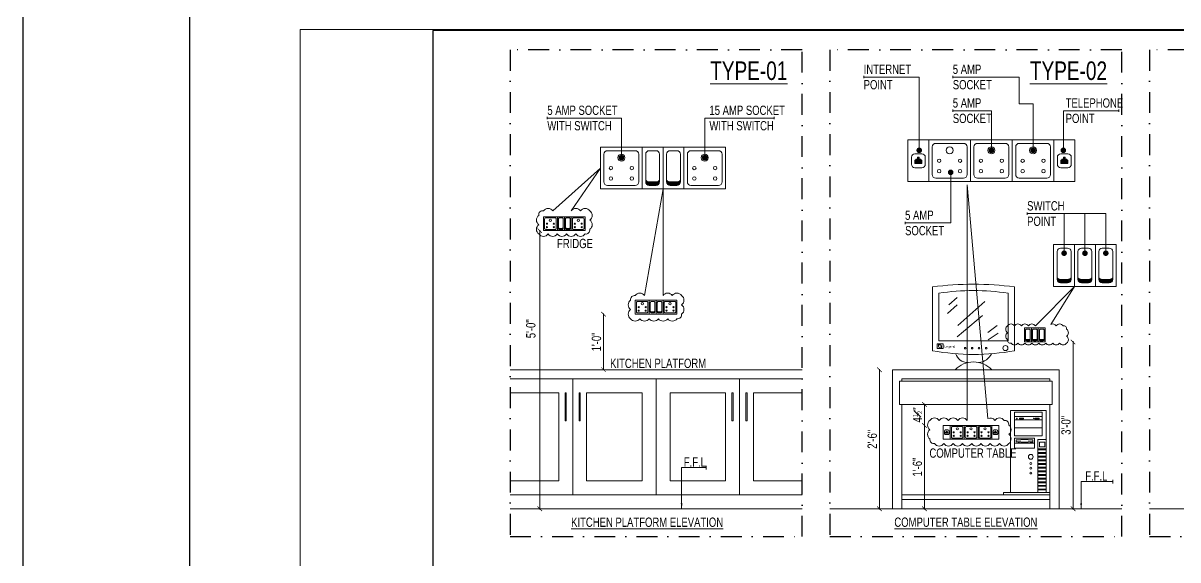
# Model space of a CAD drawing. Header units: inches. Extents: x 3365147 to 3374664, y 1380917 to 1384908.
# Drawn here: x 3371739.3 to 3371988.5, y 1384613.5 to 1384729.3 of the extents above; entities that cross this region are included whole.
import ezdxf

# ---------------------------------------------------------------- set-up
doc = ezdxf.new("R2010")
doc.units = ezdxf.units.IN
doc.header["$LTSCALE"] = 18
doc.header["$MEASUREMENT"] = 0
doc.header["$PDSIZE"] = -1
for name, pattern in [('CONTINOUS', [0]), ('DASHDOT2', [0.5, 0.25, -0.125, 0, -0.125]), ('HIDDEN', [0.375, 0.25, -0.125])]:
    doc.linetypes.add(name, pattern=pattern)
for name, color, linetype, lineweight in [('ELECTRICAL-DIM_BC', 20, 'Continuous', 9), ('ELECTRICAL-ROOF BEAM LINE_BC', 1, 'HIDDEN', 15), ('ELECTRICAL-WALL-POINTS HATCH_BC', 252, 'Continuous', 5), ('ELECTRICAL-WALL-POINTS-00_BC', 20, 'Continuous', 20), ('ELECTRICAL-WALL-POINTS-01_BC', 136, 'Continuous', 9), ('ELECTRICAL-WALL-TEXT-01__BC', 4, 'Continuous', 9), ('ELECTRICAL-WALL-TEXT-01_ARROW_BC', 8, 'Continuous', 13), ('FLOOR FINISHED LEVEL_BC', 1, 'Continuous', 20), ('FURNITURES-00_BC', 200, 'CONTINOUS', 13), ('PART PLAN_BC', 2, 'DASHDOT2', 25), ('REVISION CLOUD-00_BC', 4, 'CONTINOUS', 18), ('SHEET-BORDER OUTER_BC', 181, 'Continuous', 20), ('TITLE TEXT-01_BC', 1, 'Continuous', 20), ('TITLE TEXT-03_BC', 4, 'Continuous', 15)]:
    doc.layers.add(name, color=color, linetype=linetype, lineweight=lineweight)
doc.styles.add('BC-TEXT_GENERAL', font='swisscl.ttf')
doc.styles.add('DIM_BC', font='swisscl.ttf')
doc.styles.get("Standard").update_dxf_attribs({"font": 'arial.ttf'})
doc.styles.add('WD Room text', font='swisscl.ttf')
doc.linetypes.add('BLUE_CUBE', pattern='A,0.1,0,[" BLUE CUBE",Standard,S=0.025,R=0,X=0,Y=-0.01],-0.22', length=0.32)
doc.dimstyles.new('DIM_BC', dxfattribs={"dimtxt": 4, "dimasz": 2, "dimexe": 4.5, "dimexo": 0, "dimgap": 1, "dimtad": 1, "dimdec": 4, "dimzin": 3, "dimdsep": 46, "dimlunit": 4, "dimtxsty": 'DIM_BC', "dimblk": 'ARCHTICK', "dimcen": 0.0625, "dimdle": 0.25, "dimse1": 1, "dimse2": 1, "dimclrd": 7, "dimclre": 4, "dimclrt": 256, "dimadec": 0, "dimazin": 0, "dimtfac": 0.5, "dimtdec": 4, "dimtix": 1, "dimtofl": 0, "dimtmove": 2, "dimatfit": 2, "dimfxl": 0, "dimfrac": 1, "dimtolj": 1, "dimtzin": 1, "dimlwd": -1, "dimarcsym": 0})
doc.dimstyles.new("Working 10'", dxfattribs={"dimscale": 0.8, "dimtxt": 10, "dimasz": 4.5, "dimexe": 2.5, "dimexo": 3, "dimgap": 1.25, "dimtad": 1, "dimdec": 3, "dimzin": 3, "dimdsep": 46, "dimlunit": 4, "dimtxsty": 'WD Room text', "dimblk": 'ARCHTICK', "dimcen": 0, "dimclrd": 256, "dimclre": 1, "dimadec": 0, "dimazin": 0, "dimtfac": 0.6, "dimtdec": 3, "dimtix": 1, "dimtmove": 2, "dimatfit": 3, "dimfxl": 0, "dimfrac": 1, "dimtolj": 1, "dimtzin": 3, "dimlwd": -1, "dimlwe": -1, "dimarcsym": 0})

# ---------------------------------------------------------------- blocks, each defined once
blk = doc.blocks.new('KITCHEN 6-MODEL_BC')
at = {"layer": 'ELECTRICAL-WALL-POINTS HATCH_BC'}
h = blk.add_hatch(dxfattribs=at)
h.set_pattern_fill('ANSI31', color=256, scale=0.25, angle=45, style=0)
h.set_pattern_definition([(90, (-0.75, 0), (-0.03125, 0), [])])
edge = h.paths.add_edge_path()
edge.add_arc((-0.995, 0.823), 0.323, 217.80449, 269.06541)
edge.add_line((-1, 0.5), (-0.5, 0.5))
edge.add_arc((-0.505, 0.823), 0.323, 270.93459, 322.19551)
edge.add_line((-0.25, 0.625), (-0.25, 0.5))
edge.add_arc((-0.5, 0.5), 0.25, 270, 360, ccw=False)
edge.add_line((-0.5, 0.25), (-1, 0.25))
edge.add_arc((-1, 0.5), 0.25, 180, 270, ccw=False)
edge.add_line((-1.25, 0.5), (-1.25, 0.625))
h = blk.add_hatch(dxfattribs=at)
h.set_pattern_fill('ANSI31', color=256, scale=0.25, angle=45, style=0)
h.set_pattern_definition([(90, (0.75, 0), (-0.03125, 0), [])])
edge = h.paths.add_edge_path()
edge.add_arc((0.505, 0.823), 0.323, 217.80449, 269.06541)
edge.add_line((0.5, 0.5), (1, 0.5))
edge.add_arc((0.995, 0.823), 0.323, 270.93459, 322.19551)
edge.add_line((1.25, 0.625), (1.25, 0.5))
edge.add_arc((1, 0.5), 0.25, 270, 360, ccw=False)
edge.add_line((1, 0.25), (0.5, 0.25))
edge.add_arc((0.5, 0.5), 0.25, 180, 270, ccw=False)
edge.add_line((0.25, 0.5), (0.25, 0.625))
for p, q in [((-4.5, 3), (4.5, 3)), ((-4.5, 0), (-4.5, 3)), ((-1.5, 0), (-1.5, 3)), ((0, 0), (0, 3)), ((1.5, 0), (1.5, 3)), ((4.5, 0), (4.5, 3)), ((-4.5, 0), (4.5, 0))]:
    blk.add_line(p, q)
for points in [[(-4.25, 2.5, -0.414214), (-4, 2.75), (-2, 2.75, -0.414214), (-1.75, 2.5), (-1.75, 0.5, -0.414214), (-2, 0.25), (-4, 0.25, -0.414214), (-4.25, 0.5)], [(-1.25, 2.5, -0.414214), (-1, 2.75), (-0.5, 2.75, -0.414214), (-0.25, 2.5), (-0.25, 0.625, -0.227474), (-0.5, 0.5), (-1, 0.5, -0.227474), (-1.25, 0.625)], [(0.25, 2.5, -0.414214), (0.5, 2.75), (1, 2.75, -0.414214), (1.25, 2.5), (1.25, 0.625, -0.227474), (1, 0.5), (0.5, 0.5, -0.227474), (0.25, 0.625)], [(1.75, 2.5, -0.414214), (2, 2.75), (4, 2.75, -0.414214), (4.25, 2.5), (4.25, 0.5, -0.414214), (4, 0.25), (2, 0.25, -0.414214), (1.75, 0.5)]]:
    blk.add_lwpolyline(points, format="xyb", close=True)
for points in [[(-1.25, 0.625), (-1.25, 0.5, 0.414214), (-1, 0.25), (-0.5, 0.25, 0.414214), (-0.25, 0.5), (-0.25, 0.625)], [(0.25, 0.625), (0.25, 0.5, 0.414214), (0.5, 0.25), (1, 0.25, 0.414214), (1.25, 0.5), (1.25, 0.625)]]:
    blk.add_lwpolyline(points, format="xyb")
at = {"layer": 'ELECTRICAL-WALL-POINTS-01_BC'}
for centre, radius in [((-2.998, 2.248), 0.25), ((3.002, 2.248), 0.25), ((-3.75, 1.5), 0.125), ((-3.75, 0.75), 0.125), ((-2.25, 1.5), 0.125), ((-2.25, 0.75), 0.125), ((2.25, 1.5), 0.125), ((2.25, 0.75), 0.125), ((3.75, 1.5), 0.125), ((3.75, 0.75), 0.125)]:
    blk.add_circle(centre, radius, dxfattribs=at)
blk = doc.blocks.new('ARCHTICK')
at = {"color": 0, "const_width": 0.15}
blk.add_lwpolyline([(-0.5, -0.5), (0.5, 0.5)], dxfattribs=at)
blk = doc.blocks.new('*D1170')
at = {"layer": 'Defpoints', "color": 0, "transparency": 16777216}
for p in [(3371864.54, 1384666.49), (3371875.88, 1384666.49), (3371875.88, 1384654.49)]:
    blk.add_point(p, dxfattribs=at)
at = {"layer": 'ELECTRICAL-DIM_BC', "color": 7, "transparency": 16777216}
blk.add_line((3371864.54, 1384654.37), (3371864.54, 1384666.62), dxfattribs=at)
for p, rotation in [((3371864.54, 1384666.49), 90), ((3371864.54, 1384654.49), 270)]:
    blk.add_blockref('ARCHTICK', p, dxfattribs=dict(at, rotation=rotation))
at = {"layer": 'ELECTRICAL-DIM_BC', "transparency": 16777216, "insert": (3371863.01, 1384660.49), "char_height": 2, "attachment_point": 5, "rotation": 90, "style": 'DIM_BC'}
blk.add_mtext('\\A1;1\'-0"', dxfattribs=at)
blk = doc.blocks.new('_ArchTick')
at = {"color": 0, "linetype": 'ByBlock', "const_width": 0.15}
blk.add_lwpolyline([(-0.5, -0.5), (0.5, 0.5)], dxfattribs=at)
blk = doc.blocks.new('A$C043814E3')
for p, q in [((195, 450, 60.9), (0, 450, 60.9)), ((0, 450, 60.9), (0, 0, 60.9)), ((195, 0, 60.9), (195, 450, 60.9)), ((173, 440, 60.9), (22, 440, 60.9)), ((22, 440, 60.9), (22, 398, 60.9)), ((173, 417, 60.9), (22, 417, 60.9)), ((173, 398, 60.9), (22, 398, 60.9)), ((22, 398, 60.9), (22, 310, 60.9)), ((173, 420, 60.9), (173, 440, 60.9)), ((173, 398, 60.9), (173, 420, 60.9)), ((173, 398, 60.9), (173, 310, 60.9)), ((173, 354, 60.9), (22, 354, 60.9)), ((173, 310, 60.9), (22, 310, 60.9)), ((132, 298, 60.9), (22, 298, 60.9)), ((22, 298, 60.9), (22, 243, 60.9)), ((22, 270.5, 60.9), (132, 270.5, 60.9)), ((31.5, 288, 60.9), (31.5, 288.4, 60.9)), ((31.7, 288.4, 60.9), (31.5, 288.4, 60.9)), ((31.5, 278.4, 60.9), (31.5, 288, 60.9)), ((57, 278.4, 60.9), (31.5, 278.4, 60.9)), ((31.7, 288.4, 60.9), (57, 288.4, 60.9)), ((57, 291.4, 60.9), (57, 289.3, 60.9)), ((57, 291.4, 60.9), (97, 291.4, 60.9)), ((57, 289.3, 60.9), (57, 288.4, 60.9)), ((57, 278.4, 60.9), (57, 275.4, 60.9)), ((97, 275.4, 60.9), (57, 275.4, 60.9)), ((97, 291.4, 60.9), (97, 289.3, 60.9)), ((97, 289.3, 60.9), (97, 288.4, 60.9)), ((97, 288.4, 60.9), (122.6, 288.4, 60.9)), ((122.6, 278.4, 60.9), (97, 278.4, 60.9)), ((97, 278.4, 60.9), (97, 275.4, 60.9)), ((122.6, 288.4, 60.9), (122.6, 278.4, 60.9)), ((132, 298, 60.9), (132, 243, 60.9)), ((195.2, 290.6, 60.9), (148.9, 290.6, 60.9)), ((148.9, 290.6, 60.9), (148.9, 0, 60.9)), ((132, 243, 60.9), (22, 243, 60.9)), ((148.9, 239.1, 60.9), (195.2, 239.1, 60.9)), ((148.9, 234.1, 60.9), (195.2, 234.1, 60.9)), ((148.9, 219.1, 60.9), (195.2, 219.1, 60.9)), ((148.9, 214.1, 60.9), (195.2, 214.1, 60.9)), ((148.9, 199.1, 60.9), (195.2, 199.1, 60.9)), ((148.9, 194.1, 60.9), (195.2, 194.1, 60.9)), ((148.9, 179.1, 60.9), (195.2, 179.1, 60.9)), ((148.9, 174.1, 60.9), (195.2, 174.1, 60.9)), ((148.9, 159.1, 60.9), (195.2, 159.1, 60.9)), ((148.9, 154.1, 60.9), (195.2, 154.1, 60.9)), ((148.9, 139.1, 60.9), (195.2, 139.1, 60.9)), ((148.9, 134.1, 60.9), (195.2, 134.1, 60.9)), ((148.9, 119.1, 60.9), (195.2, 119.1, 60.9)), ((148.9, 114.1, 60.9), (195.2, 114.1, 60.9)), ((148.9, 99.1, 60.9), (195.2, 99.1, 60.9)), ((148.9, 94.1, 60.9), (195.2, 94.1, 60.9)), ((148.9, 79.1, 60.9), (195.2, 79.1, 60.9)), ((148.9, 74.1, 60.9), (195.2, 74.1, 60.9)), ((148.9, 59.1, 60.9), (195.2, 59.1, 60.9)), ((148.9, 54.1, 60.9), (195.2, 54.1, 60.9)), ((148.9, 39.1, 60.9), (195.2, 39.1, 60.9)), ((148.9, 34.1, 60.9), (195.2, 34.1, 60.9)), ((148.9, 19.1, 60.9), (195.2, 19.1, 60.9)), ((148.9, 14.1, 60.9), (195.2, 14.1, 60.9)), ((0, 0, 60.9), (195, 0, 60.9))]:
    blk.add_line(p, q)
at = {"elevation": 60.9}
for points in [[(49, 407.5), (59.2, 407.5), (59.2, 403.9), (49, 403.9)], [(60.6, 407.5), (70.7, 407.5), (70.7, 403.9), (60.6, 403.9)], [(133.7, 407.5), (143.9, 407.5), (143.9, 403.9), (133.7, 403.9)], [(146.4, 407.5), (156.6, 407.5), (156.6, 403.9), (146.4, 403.9)], [(43.6, 275.9), (47.2, 275.9), (47.2, 274.5), (43.6, 274.5)], [(109.5, 275.6), (121.1, 275.6), (121.1, 273), (109.5, 273)], [(158.2, 276.1), (187.3, 276.1), (187.3, 251), (158.2, 251)]]:
    blk.add_lwpolyline(points, close=True, dxfattribs=at)
for centre, radius in [((34.9, 405.7, 60.9), 1.81), ((127.2, 406, 60.9), 1.09), ((110.6, 195.5, 60.9), 13.2), ((110.6, 158.5, 60.9), 5.29), ((110.6, 133.4, 60.9), 5.29), ((110.6, 107, 60.9), 5.29)]:
    blk.add_circle(centre, radius)
blk = doc.blocks.new('A$C18A11F3D')
at = {"linetype": 'ByBlock', "lineweight": -2}
for p, q in [((-225, 103.8), (-225, 453.8)), ((225, 453.8), (225, 103.8)), ((-190, 158.8), (-190, 418.8)), ((-89, 395.9), (-134.4, 356.3)), ((190, 418.8), (190, 158.8)), ((-89, 356.3), (-142.9, 308.1)), ((61.2, 373.2), (-86.2, 243)), ((49.9, 296.8), (-89, 180.8)), ((129.2, 243), (78.2, 203.4)), ((134.9, 200.6), (81, 163.8)), ((-198.8, 115.6), (-198.8, 142.5)), ((-198.8, 142.5), (-166.6, 142.5)), ((-191.3, 129.8), (-191.3, 142.5)), ((190, 158.8), (-190, 158.8)), ((-175.9, 129.1), (-175.9, 115.6)), ((-166.6, 142.5), (-166.6, 115.6)), ((-166.6, 115.6), (-198.8, 115.6)), ((-100, 0), (100, 0))]:
    blk.add_line(p, q, dxfattribs=at)
for centre, radius in [((-183.8, 129.4), 7.87), ((175.1, 118.8), 13.9), ((-45.5, 118.1), 4.4), ((-7.4, 118.1), 4.4), ((30, 118.1), 4.4), ((69.6, 118.1), 4.4)]:
    blk.add_circle(centre, radius, dxfattribs=at)
for centre, radius, start, end in [((0, -1226.2), 1695, 82.37185, 97.62815), ((0, -777), 1210.8, 80.97202, 99.02798), ((0, 1359.4), 1275.6, 259.84078, 280.15922), ((-29.7, 111), 72, 197.94851, 269.03919), ((23.3, 121.4), 82.2, 274.24276, 335.73446), ((0, -96.4), 138.9, 43.94902, 136.05098)]:
    blk.add_arc(centre, radius, start, end, dxfattribs=at)
blk.add_text('Legend', height=12.8, dxfattribs=at).set_placement((-159.7, 120.6))
blk = doc.blocks.new('*D1172')
at = {"layer": 'Defpoints', "color": 0, "transparency": 16777216}
for p in [(3371933.79, 1384642.49), (3371933.79, 1384642.49), (3371933.79, 1384624.49)]:
    blk.add_point(p, dxfattribs=at)
at = {"layer": 'ELECTRICAL-DIM_BC', "color": 7, "transparency": 16777216}
blk.add_line((3371933.79, 1384624.37), (3371933.79, 1384642.62), dxfattribs=at)
for p, rotation in [((3371933.79, 1384642.49), 90), ((3371933.79, 1384624.49), 270)]:
    blk.add_blockref('ARCHTICK', p, dxfattribs=dict(at, rotation=rotation))
at = {"layer": 'ELECTRICAL-DIM_BC', "transparency": 16777216, "insert": (3371932.27, 1384633.49), "char_height": 2, "attachment_point": 5, "rotation": 90, "style": 'DIM_BC'}
blk.add_mtext('\\A1;1\'-6"', dxfattribs=at)
blk = doc.blocks.new('*D1173')
at = {"layer": 'Defpoints', "color": 0, "transparency": 16777216}
for p in [(3371850.75, 1384684.49), (3371854.13, 1384684.49), (3371854.13, 1384624.49)]:
    blk.add_point(p, dxfattribs=at)
at = {"layer": 'ELECTRICAL-DIM_BC', "color": 7, "transparency": 16777216}
blk.add_line((3371850.75, 1384624.37), (3371850.75, 1384684.62), dxfattribs=at)
for p, rotation in [((3371850.75, 1384684.49), 90), ((3371850.75, 1384624.49), 270)]:
    blk.add_blockref('ARCHTICK', p, dxfattribs=dict(at, rotation=rotation))
at = {"layer": 'ELECTRICAL-DIM_BC', "transparency": 16777216, "insert": (3371848.85, 1384663.33), "char_height": 2, "attachment_point": 5, "rotation": 90, "style": 'DIM_BC'}
blk.add_mtext('\\A1;5\'-0" ', dxfattribs=at)
blk = doc.blocks.new('5AMS & TV POINTS_BC')
at = {"layer": 'ELECTRICAL-WALL-POINTS HATCH_BC'}
h = blk.add_hatch(dxfattribs=at)
h.set_pattern_fill('ANSI31', color=256, scale=0.5, angle=270, style=0)
h.set_pattern_definition([(315, (-3.75, 0), (0.0441942, 0.0441942), [])])
h.paths.add_polyline_path([(-2.062, 1.625), (-2.062, 1.531), (-2, 1.531), (-2, 1.312), (-2.5, 1.312), (-2.5, 1.531), (-2.438, 1.531), (-2.438, 1.625), (-2.312, 1.625), (-2.312, 1.75), (-2.188, 1.75), (-2.188, 1.625)])
h = blk.add_hatch(dxfattribs=at)
h.set_pattern_fill('ANSI31', color=256, scale=0.5, angle=270, style=0)
h.set_pattern_definition([(315, (6.75, 0), (0.0441942, 0.0441942), [])])
h.paths.add_polyline_path([(8.438, 1.625), (8.438, 1.531), (8.5, 1.531), (8.5, 1.312), (8, 1.312), (8, 1.531), (8.062, 1.531), (8.062, 1.625), (8.188, 1.625), (8.188, 1.75), (8.312, 1.75), (8.312, 1.625)])
for p, q in [((-3, 3), (9, 3)), ((-3, 0), (-3, 3)), ((-1.5, 0), (-1.5, 3)), ((1.5, 0), (1.5, 3)), ((4.5, 0), (4.5, 3)), ((7.5, 0), (7.5, 3)), ((9, 0), (9, 3)), ((-3, 0), (9, 0))]:
    blk.add_line(p, q)
for points in [[(-1.25, 2.5, -0.414214), (-1, 2.75), (1, 2.75, -0.414214), (1.25, 2.5), (1.25, 0.5, -0.414214), (1, 0.25), (-1, 0.25, -0.414214), (-1.25, 0.5)], [(1.75, 2.5, -0.414214), (2, 2.75), (4, 2.75, -0.414214), (4.25, 2.5), (4.25, 0.5, -0.414214), (4, 0.25), (2, 0.25, -0.414214), (1.75, 0.5)], [(4.75, 2.5, -0.414214), (5, 2.75), (7, 2.75, -0.414214), (7.25, 2.5), (7.25, 0.5, -0.414214), (7, 0.25), (5, 0.25, -0.414214), (4.75, 0.5)], [(-2.75, 1.75, -0.414214), (-2.5, 2), (-2, 2, -0.414214), (-1.75, 1.75), (-1.75, 1.25, -0.414214), (-2, 1), (-2.5, 1, -0.414214), (-2.75, 1.25)], [(7.75, 1.75, -0.414214), (8, 2), (8.5, 2, -0.414214), (8.75, 1.75), (8.75, 1.25, -0.414214), (8.5, 1), (8, 1, -0.414214), (7.75, 1.25)]]:
    blk.add_lwpolyline(points, format="xyb", close=True)
for points in [[(-2.062, 1.625), (-2.062, 1.531), (-2, 1.531), (-2, 1.312), (-2.5, 1.312), (-2.5, 1.531), (-2.438, 1.531), (-2.438, 1.625), (-2.312, 1.625), (-2.312, 1.75), (-2.188, 1.75), (-2.188, 1.625), (-2.062, 1.625)], [(8.438, 1.625), (8.438, 1.531), (8.5, 1.531), (8.5, 1.312), (8, 1.312), (8, 1.531), (8.062, 1.531), (8.062, 1.625), (8.188, 1.625), (8.188, 1.75), (8.312, 1.75), (8.312, 1.625), (8.438, 1.625)]]:
    blk.add_lwpolyline(points)
at = {"layer": 'ELECTRICAL-WALL-POINTS-01_BC'}
for centre, radius in [((0.002, 2.248), 0.25), ((3.002, 2.248), 0.25), ((6.002, 2.248), 0.25), ((-0.75, 1.5), 0.125), ((-0.75, 0.75), 0.125), ((0.75, 1.5), 0.125), ((0.75, 0.75), 0.125), ((2.25, 1.5), 0.125), ((2.25, 0.75), 0.125), ((3.75, 1.5), 0.125), ((3.75, 0.75), 0.125), ((5.25, 1.5), 0.125), ((5.25, 0.75), 0.125), ((6.75, 1.5), 0.125), ((6.75, 0.75), 0.125)]:
    blk.add_circle(centre, radius, dxfattribs=at)
blk = doc.blocks.new('*D1177')
at = {"layer": 'Defpoints', "color": 0, "transparency": 16777216}
for p in [(3371959.16, 1384660.49), (3371959.16, 1384624.49), (3371965.86, 1384624.49)]:
    blk.add_point(p, dxfattribs=at)
at = {"layer": 'ELECTRICAL-DIM_BC', "color": 7, "transparency": 16777216}
blk.add_line((3371965.86, 1384660.62), (3371965.86, 1384624.37), dxfattribs=at)
for p, rotation in [((3371965.86, 1384660.49), 90), ((3371965.86, 1384624.49), 270)]:
    blk.add_blockref('ARCHTICK', p, dxfattribs=dict(at, rotation=rotation))
at = {"layer": 'ELECTRICAL-DIM_BC', "transparency": 16777216, "insert": (3371964.34, 1384642.49), "char_height": 2, "attachment_point": 5, "rotation": 90, "style": 'DIM_BC'}
blk.add_mtext('\\A1;3\'-0"', dxfattribs=at)
blk = doc.blocks.new('COMPUTER TABLE SWITCH_BC')
at = {"layer": 'ELECTRICAL-WALL-POINTS HATCH_BC'}
h = blk.add_hatch(dxfattribs=at)
h.set_pattern_fill('ANSI31', color=256, scale=0.25, angle=45, style=0)
h.set_pattern_definition([(90, (0.75, -1e-11), (-0.03125, 0), [])])
edge = h.paths.add_edge_path()
edge.add_arc((0.505, 0.823), 0.323, 217.80449, 269.06541)
edge.add_line((0.5, 0.5), (1, 0.5))
edge.add_arc((0.995, 0.823), 0.323, 270.93459, 322.19551)
edge.add_line((1.25, 0.625), (1.25, 0.5))
edge.add_arc((1, 0.5), 0.25, 270, 360, ccw=False)
edge.add_line((1, 0.25), (0.5, 0.25))
edge.add_arc((0.5, 0.5), 0.25, 180, 270, ccw=False)
edge.add_line((0.25, 0.5), (0.25, 0.625))
h = blk.add_hatch(dxfattribs=at)
h.set_pattern_fill('ANSI31', color=256, scale=0.25, angle=45, style=0)
h.set_pattern_definition([(90, (2.25, -1e-11), (-0.03125, 0), [])])
edge = h.paths.add_edge_path()
edge.add_arc((2.005, 0.823), 0.323, 217.80449, 269.06541)
edge.add_line((2, 0.5), (2.5, 0.5))
edge.add_arc((2.495, 0.823), 0.323, 270.93459, 322.19551)
edge.add_line((2.75, 0.625), (2.75, 0.5))
edge.add_arc((2.5, 0.5), 0.25, 270, 360, ccw=False)
edge.add_line((2.5, 0.25), (2, 0.25))
edge.add_arc((2, 0.5), 0.25, 180, 270, ccw=False)
edge.add_line((1.75, 0.5), (1.75, 0.625))
h = blk.add_hatch(dxfattribs=at)
h.set_pattern_fill('ANSI31', color=256, scale=0.25, angle=45, style=0)
h.set_pattern_definition([(90, (3.75, -1e-11), (-0.03125, 0), [])])
edge = h.paths.add_edge_path()
edge.add_arc((3.505, 0.823), 0.323, 217.80449, 269.06541)
edge.add_line((3.5, 0.5), (4, 0.5))
edge.add_arc((3.995, 0.823), 0.323, 270.93459, 322.19551)
edge.add_line((4.25, 0.625), (4.25, 0.5))
edge.add_arc((4, 0.5), 0.25, 270, 360, ccw=False)
edge.add_line((4, 0.25), (3.5, 0.25))
edge.add_arc((3.5, 0.5), 0.25, 180, 270, ccw=False)
edge.add_line((3.25, 0.5), (3.25, 0.625))
for p, q in [((0, 3), (4.5, 3)), ((0, 0), (0, 3)), ((1.5, 0), (1.5, 3)), ((3, 0), (3, 3)), ((4.5, 0), (4.5, 3)), ((0, 0), (4.5, 0))]:
    blk.add_line(p, q)
for points in [[(0.25, 2.5, -0.414214), (0.5, 2.75), (1, 2.75, -0.414214), (1.25, 2.5), (1.25, 0.625, -0.227474), (1, 0.5), (0.5, 0.5, -0.227474), (0.25, 0.625)], [(1.75, 2.5, -0.414214), (2, 2.75), (2.5, 2.75, -0.414214), (2.75, 2.5), (2.75, 0.625, -0.227474), (2.5, 0.5), (2, 0.5, -0.227474), (1.75, 0.625)], [(3.25, 2.5, -0.414214), (3.5, 2.75), (4, 2.75, -0.414214), (4.25, 2.5), (4.25, 0.625, -0.227474), (4, 0.5), (3.5, 0.5, -0.227474), (3.25, 0.625)]]:
    blk.add_lwpolyline(points, format="xyb", close=True)
for points in [[(0.25, 0.625), (0.25, 0.5, 0.414214), (0.5, 0.25), (1, 0.25, 0.414214), (1.25, 0.5), (1.25, 0.625)], [(1.75, 0.625), (1.75, 0.5, 0.414214), (2, 0.25), (2.5, 0.25, 0.414214), (2.75, 0.5), (2.75, 0.625)], [(3.25, 0.625), (3.25, 0.5, 0.414214), (3.5, 0.25), (4, 0.25, 0.414214), (4.25, 0.5), (4.25, 0.625)]]:
    blk.add_lwpolyline(points, format="xyb")
blk = doc.blocks.new('*D1183')
at = {"layer": 'Defpoints', "color": 0, "transparency": 16777216}
for p in [(3371926.88, 1384654.49), (3371924.06, 1384624.49), (3371926.88, 1384624.49)]:
    blk.add_point(p, dxfattribs=at)
at = {"layer": 'ELECTRICAL-DIM_BC', "color": 7, "transparency": 16777216}
blk.add_line((3371924.06, 1384654.62), (3371924.06, 1384624.37), dxfattribs=at)
for p, rotation in [((3371924.06, 1384654.49), 90), ((3371924.06, 1384624.49), 270)]:
    blk.add_blockref('ARCHTICK', p, dxfattribs=dict(at, rotation=rotation))
at = {"layer": 'ELECTRICAL-DIM_BC', "transparency": 16777216, "insert": (3371922.53, 1384639.49), "char_height": 2, "attachment_point": 5, "rotation": 90, "style": 'DIM_BC'}
blk.add_mtext('\\A1;2\'-6"', dxfattribs=at)
blk = doc.blocks.new('*D1184')
at = {"layer": 'Defpoints', "color": 0, "transparency": 16777216}
for p in [(3371933.79, 1384646.99), (3371947.03, 1384646.99), (3371947.03, 1384642.49)]:
    blk.add_point(p, dxfattribs=at)
at = {"layer": 'ELECTRICAL-DIM_BC', "color": 7, "transparency": 16777216}
blk.add_line((3371933.79, 1384642.37), (3371933.79, 1384647.12), dxfattribs=at)
for p, rotation in [((3371933.79, 1384646.99), 90), ((3371933.79, 1384642.49), 270)]:
    blk.add_blockref('ARCHTICK', p, dxfattribs=dict(at, rotation=rotation))
at = {"layer": 'ELECTRICAL-DIM_BC', "transparency": 16777216, "insert": (3371932.29, 1384644.74), "char_height": 2, "attachment_point": 5, "rotation": 90, "style": 'DIM_BC'}
blk.add_mtext('\\A1;4{\\H0.5x;\\S1#2;}"', dxfattribs=at)
blk = doc.blocks.new('TYPICAL ELECTRICAL DETAIL_BC')
at = {"layer": 'SHEET-BORDER OUTER_BC'}
blk.add_lwpolyline([(10.89, 6.9645), (0, 6.9645), (0, 0), (10.89, 0)], close=True, dxfattribs=at)
blk = doc.blocks.new('A$C0EA349BC')
at = {"layer": 'Defpoints', "transparency": 33554687}
blk.add_lwpolyline([(0, 0), (14.882, 0), (14.882, 10.196), (0, 10.196)], close=True, dxfattribs=at)

msp = doc.modelspace()

# ---------------------------------------------------------------- linework, layer by layer
at = {"color": 6, "linetype": 'BLUE_CUBE', "ltscale": 30, "transparency": 33554687}
msp.add_lwpolyline([(3371739.26983, 1384787.74345), (3372303.65076, 1384787.74345), (3372303.65076, 1384384.7806), (3371739.26983, 1384384.7806)], close=True, dxfattribs=at)
at = {"color": 5, "transparency": 33554687}
msp.add_lwpolyline([(3371775.26983, 1384751.74345), (3372267.65076, 1384751.74345), (3372267.65076, 1384420.7806), (3371775.26983, 1384420.7806)], close=True, dxfattribs=at)
at = {"layer": 'ELECTRICAL-WALL-TEXT-01_ARROW_BC', "transparency": 33554687}
for p, q in [((3371920.67104, 1384717.88103), (3371920.67104, 1384717.38103)), ((3371939.90386, 1384717.88103), (3371939.90386, 1384717.38103)), ((3371939.90386, 1384710.61307), (3371939.90386, 1384710.11307)), ((3371975.74354, 1384710.61307), (3371975.74354, 1384710.11307)), ((3371852.40093, 1384709.03068), (3371852.40093, 1384708.53068)), ((3371901.36382, 1384709.03068), (3371901.36382, 1384708.53068)), ((3371955.94242, 1384688.42037), (3371955.94242, 1384687.92037)), ((3371929.61083, 1384686.40824), (3371929.61083, 1384685.90824)), ((3371886.70247, 1384632.9826), (3371886.70247, 1384633.74451)), ((3371974.43938, 1384629.9826), (3371974.43938, 1384630.74451))]:
    msp.add_line(p, q, dxfattribs=at)
at = {"layer": 'FLOOR FINISHED LEVEL_BC', "transparency": 33554687}
for p, q in [((3371844.37657, 1384624.49316), (3371907.37657, 1384624.49316)), ((3371913.37657, 1384624.49316), (3371976.37657, 1384624.49316)), ((3371982.37657, 1384624.49316), (3372045.37657, 1384624.49316))]:
    msp.add_line(p, q, dxfattribs=at)
at = {"layer": 'FURNITURES-00_BC', "ltscale": 200, "transparency": 33554687}
for p, q in [((3371844.37657, 1384654.49316), (3371907.37657, 1384654.49316)), ((3371926.87657, 1384654.49316), (3371962.87657, 1384654.49316)), ((3371926.87657, 1384654.49316), (3371926.87657, 1384624.49316)), ((3371962.87657, 1384654.49316), (3371962.87657, 1384624.49316)), ((3371844.37657, 1384652.49316), (3371907.37657, 1384652.49316)), ((3371857.87657, 1384627.49316), (3371857.87657, 1384652.49316)), ((3371875.87657, 1384627.49316), (3371875.87657, 1384652.49316)), ((3371893.87657, 1384627.49316), (3371893.87657, 1384652.49316)), ((3371928.37657, 1384651.99316), (3371961.37657, 1384651.99316)), ((3371928.37657, 1384651.99316), (3371928.37657, 1384646.99316)), ((3371928.87657, 1384652.49316), (3371960.87657, 1384652.49316)), ((3371928.87657, 1384652.49316), (3371928.87657, 1384651.99316)), ((3371960.87657, 1384652.49316), (3371960.87657, 1384651.99316)), ((3371961.37657, 1384651.99316), (3371961.37657, 1384646.99316)), ((3371928.37657, 1384646.99316), (3371961.37657, 1384646.99316)), ((3371928.87657, 1384646.99316), (3371928.87657, 1384624.49316)), ((3371960.87657, 1384646.99316), (3371960.87657, 1384624.49316)), ((3371844.37657, 1384627.49316), (3371907.37657, 1384627.49316)), ((3371928.87657, 1384627.49316), (3371960.87657, 1384627.49316)), ((3371928.87657, 1384626.49316), (3371960.87657, 1384626.49316)), ((3371950.87657, 1384627.99316), (3371960.87657, 1384627.99316)), ((3371950.87657, 1384627.99316), (3371950.87657, 1384627.49316))]:
    msp.add_line(p, q, dxfattribs=at)
for points in [[(3371844.37657, 1384649.49316), (3371854.87657, 1384649.49316), (3371854.87657, 1384630.49316), (3371844.37657, 1384630.49316)], [(3371907.37657, 1384649.49316), (3371896.87657, 1384649.49316), (3371896.87657, 1384630.49316), (3371907.37657, 1384630.49316)]]:
    msp.add_lwpolyline(points, dxfattribs=at)
for points in [[(3371856.25157, 1384643.49316), (3371856.50157, 1384643.49316), (3371856.50157, 1384649.49316), (3371856.25157, 1384649.49316)], [(3371859.50157, 1384643.49316), (3371859.25157, 1384643.49316), (3371859.25157, 1384649.49316), (3371859.50157, 1384649.49316)], [(3371872.87657, 1384649.49316), (3371860.87657, 1384649.49316), (3371860.87657, 1384630.49316), (3371872.87657, 1384630.49316)], [(3371878.87657, 1384649.49316), (3371890.87657, 1384649.49316), (3371890.87657, 1384630.49316), (3371878.87657, 1384630.49316)], [(3371892.25157, 1384643.49316), (3371892.50157, 1384643.49316), (3371892.50157, 1384649.49316), (3371892.25157, 1384649.49316)], [(3371895.50157, 1384643.49316), (3371895.25157, 1384643.49316), (3371895.25157, 1384649.49316), (3371895.50157, 1384649.49316)]]:
    msp.add_lwpolyline(points, close=True, dxfattribs=at)
at = {"layer": 'PART PLAN_BC', "transparency": 33554687}
for points in [[(3371907.37657, 1384723.49316), (3371844.37657, 1384723.49316), (3371844.37657, 1384618.49316), (3371907.37657, 1384618.49316)], [(3371976.37657, 1384723.49316), (3371913.37657, 1384723.49316), (3371913.37657, 1384618.49316), (3371976.37657, 1384618.49316)], [(3372045.37657, 1384723.49316), (3371982.37657, 1384723.49316), (3371982.37657, 1384618.49316), (3372045.37657, 1384618.49316)]]:
    msp.add_lwpolyline(points, close=True, dxfattribs=at)
at = {"layer": 'REVISION CLOUD-00_BC', "transparency": 33554687}
for points in [[(3371863.87687, 1384697.99316), (3371853.56182, 1384688.78013, 0.52056705), (3371851.56185, 1384688.78013, 0.52056705), (3371850.56146, 1384687.78055, 0.52056705), (3371850.56146, 1384685.78058, 0.52056705), (3371850.56146, 1384683.78013, 0.52056705), (3371852.56143, 1384683.78013, 0.52056705), (3371854.5614, 1384683.78013, 0.52056705), (3371856.56137, 1384683.78013, 0.52056705), (3371858.56134, 1384683.78013, 0.52056705), (3371860.56131, 1384683.78013, 0.52056705), (3371861.56146, 1384684.77995, 0.52056705), (3371861.56146, 1384686.77992, 0.52056705), (3371861.56146, 1384688.77989, 0.52056705), (3371859.56173, 1384688.78013, 0.52056705), (3371857.56176, 1384688.78013)], [(3371877.37687, 1384693.49316), (3371873.37693, 1384670.49316, 0.52056705), (3371871.37696, 1384670.49316, 0.52056705), (3371870.37657, 1384669.49358, 0.52056705), (3371870.37657, 1384667.49361, 0.52056705), (3371870.37657, 1384665.49316, 0.52056705), (3371872.37654, 1384665.49316, 0.52056705), (3371874.37651, 1384665.49316, 0.52056705), (3371876.37648, 1384665.49316, 0.52056705), (3371878.37645, 1384665.49316, 0.52056705), (3371880.37642, 1384665.49316, 0.52056705), (3371881.37657, 1384666.49298, 0.52056705), (3371881.37657, 1384668.49295, 0.52056705), (3371881.37657, 1384670.49292, 0.52056705), (3371879.37684, 1384670.49316, 0.52056705), (3371877.37687, 1384670.49316)], [(3371942.98025, 1384694.37855), (3371947.45027, 1384643.95657, -0.36756466), (3371948.98016, 1384643.55701, -0.52056705), (3371950.98013, 1384643.55701, -0.52056705), (3371951.9807, 1384642.55761, -0.52056705), (3371951.9807, 1384640.55764, -0.52056705), (3371951.9807, 1384638.55701, -0.52056705), (3371949.98073, 1384638.55701, -0.52056705), (3371947.98076, 1384638.55701, -0.52056705), (3371945.98079, 1384638.55701, -0.52056705), (3371943.98082, 1384638.55701, -0.52056705), (3371941.98085, 1384638.55701, -0.52056705), (3371939.98088, 1384638.55701, -0.52056705), (3371937.98091, 1384638.55701, -0.52056705), (3371935.98094, 1384638.55701, -0.52056705), (3371934.9807, 1384639.55674, -0.52056705), (3371934.9807, 1384641.55671, -0.52056705), (3371934.9807, 1384643.55668, -0.52056705), (3371936.98034, 1384643.55701, -0.52056705), (3371938.98031, 1384643.55701, -0.52056705), (3371940.98028, 1384643.55701, -0.52056705), (3371942.98025, 1384643.55701)], [(3371966.17387, 1384672.47354), (3371961.07088, 1384664.27422, -0.36756466), (3371962.21829, 1384663.97455, -0.52056705), (3371963.71827, 1384663.97455, -0.52056705), (3371964.4687, 1384663.225, -0.52056705), (3371964.4687, 1384661.72503, -0.52056705), (3371964.4687, 1384660.22455, -0.52056705), (3371962.96872, 1384660.22455, -0.52056705), (3371961.46874, 1384660.22455, -0.52056705), (3371959.96876, 1384660.22455, -0.52056705), (3371958.46879, 1384660.22455, -0.52056705), (3371956.96881, 1384660.22455, -0.52056705), (3371955.46883, 1384660.22455, -0.52056705), (3371953.96885, 1384660.22455, -0.52056705), (3371952.46888, 1384660.22455, -0.52056705), (3371951.7187, 1384660.97435, -0.52056705), (3371951.7187, 1384662.47433, -0.52056705), (3371951.7187, 1384663.97431, -0.52056705), (3371953.21843, 1384663.97455, -0.52056705), (3371954.7184, 1384663.97455, -0.52056705), (3371956.21838, 1384663.97455, -0.52056705), (3371957.71836, 1384663.97455)]]:
    msp.add_lwpolyline(points, format="xyb", close=True, dxfattribs=at)

# ---------------------------------------------------------------- block references
at = {"layer": 'ELECTRICAL-ROOF BEAM LINE_BC', "transparency": 33554687, "xscale": 24, "yscale": 24, "zscale": 24}
msp.add_blockref('A$C0EA349BC', (3371827.70527, 1384482.99316), dxfattribs=at)
at = {"layer": 'ELECTRICAL-WALL-POINTS-00_BC', "transparency": 33554687, "xscale": 3, "yscale": 3, "zscale": 3}
for name, p in [('5AMS & TV POINTS_BC', (3371939.22689, 1384695.07555)), ('KITCHEN 6-MODEL_BC', (3371877.37687, 1384693.49316)), ('COMPUTER TABLE SWITCH_BC', (3371961.67387, 1384672.47354))]:
    msp.add_blockref(name, p, dxfattribs=at)
at = {"layer": 'ELECTRICAL-WALL-POINTS-00_BC', "transparency": 33554687}
for name, p in [('KITCHEN 6-MODEL_BC', (3371856.07289, 1384684.49316)), ('KITCHEN 6-MODEL_BC', (3371875.87657, 1384666.49316)), ('COMPUTER TABLE SWITCH_BC', (3371955.36018, 1384660.49316)), ('5AMS & TV POINTS_BC', (3371940.85435, 1384639.49343))]:
    msp.add_blockref(name, p, dxfattribs=at)
at = {"layer": 'FURNITURES-00_BC', "ltscale": 200, "transparency": 33554687, "xscale": 0.0393700787401575, "yscale": 0.0393700787401575, "zscale": 0.0393700787401575}
for name, p in [('A$C18A11F3D', (3371944.37698, 1384654.49316)), ('A$C043814E3', (3371952.37657, 1384627.99316))]:
    msp.add_blockref(name, p, dxfattribs=at)
at = {"layer": 'SHEET-BORDER OUTER_BC', "color": 131, "transparency": 33554687, "xscale": 40.6807319099932, "yscale": 40.6807319099932, "zscale": 40.6807319099932}
msp.add_blockref('TYPICAL ELECTRICAL DETAIL_BC', (3371799.09126, 1384444.60202), dxfattribs=at)

# ---------------------------------------------------------------- texts
at = {"layer": 'ELECTRICAL-WALL-TEXT-01__BC', "ltscale": 20, "transparency": 33554687, "char_height": 2, "attachment_point": 4, "style": 'DIM_BC'}
for s, insert in [('\\A1;INTERNET \\PPOINT', (3371920.67104, 1384717.63103)), ('\\A1;5 AMP  \\PSOCKET  ', (3371939.90386, 1384717.63103)), ('\\A1;5 AMP  \\PSOCKET  ', (3371939.90386, 1384710.36307)), ('\\A1;TELEPHONE \\PPOINT ', (3371964.26209, 1384710.36307)), ('\\A1;5 AMP SOCKET \\PWITH SWITCH', (3371852.40093, 1384708.78068)), ('\\A1;15 AMP SOCKET\\PWITH SWITCH', (3371887.38238, 1384708.78068)), ('\\A1;SWITCH \\PPOINT', (3371955.94242, 1384688.17037)), ('\\A1;5 AMP  \\PSOCKET  ', (3371929.61083, 1384686.15824)), ('\\A1;FRIDGE ', (3371854.49353, 1384681.71186)), ('\\A1;\\pi-9.92857;KITCHEN PLATFORM ', (3371875.87657, 1384655.85299)), ('\\A1;\\pi-8.9882;COMPUTER TABLE ', (3371943.85435, 1384636.49343)), ('\\A1;F.F.L', (3371881.84905, 1384634.58448)), ('\\A1;F.F.L', (3371968.48154, 1384631.58448))]:
    msp.add_mtext(s, dxfattribs=dict(at, insert=insert))
at = {"layer": 'TITLE TEXT-01_BC', "ltscale": 20, "transparency": 33554687, "char_height": 2, "attachment_point": 4, "style": 'BC-TEXT_GENERAL'}
for s, insert in [('{\\LKITCHEN PLATFORM ELEVATION}', (3371857.5378, 1384621.58379)), ('{\\LCOMPUTER TABLE ELEVATION}', (3371927.29208, 1384621.58803))]:
    msp.add_mtext(s, dxfattribs=dict(at, insert=insert))
at = {"layer": 'TITLE TEXT-03_BC', "ltscale": 20, "transparency": 33554687, "char_height": 4, "attachment_point": 4, "style": 'BC-TEXT_GENERAL'}
for s, insert in [('{\\LTYPE-01}', (3371887.56441, 1384718.97312)), ('{\\LTYPE-02}', (3371956.56441, 1384718.97312))]:
    msp.add_mtext(s, dxfattribs=dict(at, insert=insert))

# ---------------------------------------------------------------- dimensions: what is measured, and where the dimension line sits
at = {"layer": 'ELECTRICAL-DIM_BC', "transparency": 33554687}
dim = msp.add_linear_dim(base=(3371850.75047, 1384684.49316), p1=(3371854.13156, 1384624.49316), p2=(3371854.13156, 1384684.49316), angle=90, text='<> ', dimstyle='DIM_BC', override={"dimscale": 0.5, "dimpost": '\\X'}, dxfattribs=at)
dim.commit()
dim.dimension.update_dxf_attribs({"geometry": '*D1173', "text_midpoint": (3371848.85158, 1384663.33264), "dimtype": 160})
for base, p1, p2, picture, middle in [((3371864.53723, 1384666.49316), (3371875.87657, 1384654.49316), (3371875.87657, 1384666.49316), '*D1170', (3371863.01298, 1384660.49316)), ((3371965.8639, 1384624.49316), (3371959.15722, 1384660.49316), (3371959.15722, 1384624.49316), '*D1177', (3371964.33834, 1384642.49316)), ((3371924.05824, 1384624.49316), (3371926.87657, 1384654.49316), (3371926.87657, 1384624.49316), '*D1183', (3371922.53399, 1384639.49316)), ((3371933.79366, 1384646.99316), (3371947.02589, 1384642.49343), (3371947.02589, 1384646.99316), '*D1184', (3371932.29366, 1384644.74329))]:
    dim = msp.add_linear_dim(base=base, p1=p1, p2=p2, angle=90, dimstyle='DIM_BC', override={"dimscale": 0.5, "dimpost": '\\X'}, dxfattribs=at)
    dim.commit()
    dim.dimension.update_dxf_attribs({"geometry": picture, "text_midpoint": middle})
dim = msp.add_aligned_dim(p1=(3371933.79366, 1384624.49316), p2=(3371933.79366, 1384642.49343), distance=0, dimstyle='DIM_BC', override={"dimscale": 0.5, "dimpost": '\\X'}, dxfattribs=at)
dim.commit()
dim.dimension.update_dxf_attribs({"geometry": '*D1172', "text_midpoint": (3371932.26941, 1384633.49329)})

# ---------------------------------------------------------------- leaders
at = {"layer": 'ELECTRICAL-WALL-TEXT-01_ARROW_BC', "transparency": 33554687}
for points, override in [([(3371932.65249, 1384701.82004), (3371932.65249, 1384717.63103), (3371920.67104, 1384717.63103)], {"dimasz": 1.5, "dimtad": 0, "dimldrblk": 'Dot', "dimfxl": 0}), ([(3371957.2324, 1384701.82004), (3371957.2324, 1384711.86091), (3371954.2324, 1384711.86091), (3371954.2324, 1384717.63103), (3371939.90386, 1384717.63103)], {"dimasz": 1.5, "dimtad": 0, "dimldrblk": 'Dot', "dimfxl": 0}), ([(3371868.38238, 1384700.23765), (3371868.38238, 1384708.78068), (3371852.40093, 1384708.78068)], {"dimasz": 1.5, "dimtad": 0, "dimldrblk": 'Dot', "dimfxl": 0}), ([(3371886.38238, 1384700.23765), (3371886.38238, 1384708.78068), (3371901.36382, 1384708.78068)], {"dimasz": 1.5, "dimtad": 0, "dimldrblk": 'Dot', "dimfxl": 0}), ([(3371948.2324, 1384701.82004), (3371948.2324, 1384710.36307), (3371939.90386, 1384710.36307)], {"dimasz": 1.5, "dimtad": 0, "dimldrblk": 'Dot', "dimfxl": 0}), ([(3371963.76209, 1384701.82004), (3371963.76209, 1384710.36307), (3371975.74354, 1384710.36307)], {"dimasz": 1.5, "dimtad": 0, "dimldrblk": 'Dot', "dimfxl": 0}), ([(3371939.44761, 1384697.07292), (3371939.44761, 1384686.15824), (3371929.61083, 1384686.15824)], {"dimasz": 1.5, "dimtad": 0, "dimldrblk": 'Dot', "dimfxl": 0}), ([(3371963.92387, 1384679.62734), (3371963.92387, 1384688.17037), (3371955.94242, 1384688.17037)], {"dimasz": 1.5, "dimtad": 0, "dimldrblk": 'Dot', "dimfxl": 0}), ([(3371968.42387, 1384679.62734), (3371968.42387, 1384688.17037), (3371963.92387, 1384688.17037)], {"dimasz": 1.5, "dimtad": 0, "dimldrblk": 'Dot', "dimfxl": 0}), ([(3371972.92387, 1384679.62734), (3371972.92387, 1384688.17037), (3371963.92387, 1384688.17037)], {"dimasz": 1.5, "dimtad": 0, "dimldrblk": 'Dot', "dimfxl": 0}), ([(3371881.38364, 1384624.46932), (3371881.38364, 1384633.36356), (3371886.70247, 1384633.36356)], {"dimasz": 1.5, "dimtad": 0, "dimclrd": 256, "dimfxl": 0}), ([(3371967.60501, 1384624.46932), (3371967.60501, 1384630.36356), (3371974.43938, 1384630.36356)], {"dimasz": 1.5, "dimtad": 0, "dimclrd": 256, "dimfxl": 0})]:
    msp.add_leader(points, dimstyle="Working 10'", override=override, dxfattribs=at)

doc.saveas('drawing.dxf')
